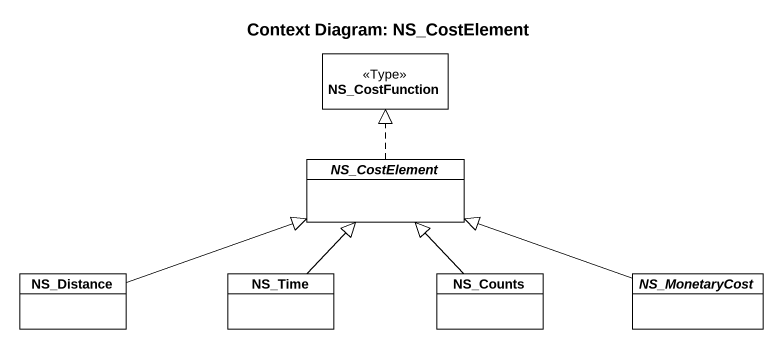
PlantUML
@startuml
title Context Diagram: NS_CostElement
hide circle
hide empty members
class NS_CostFunction <<Type>>
abstract class NS_CostElement
class NS_Distance
class NS_Time
class NS_Counts
abstract class NS_MonetaryCost
NS_CostElement .up.|> NS_CostFunction
NS_Distance -right-|> NS_CostElement
NS_Time -up-|> NS_CostElement
NS_Counts -up-|> NS_CostElement
NS_MonetaryCost -left-|> NS_CostElement
@enduml
